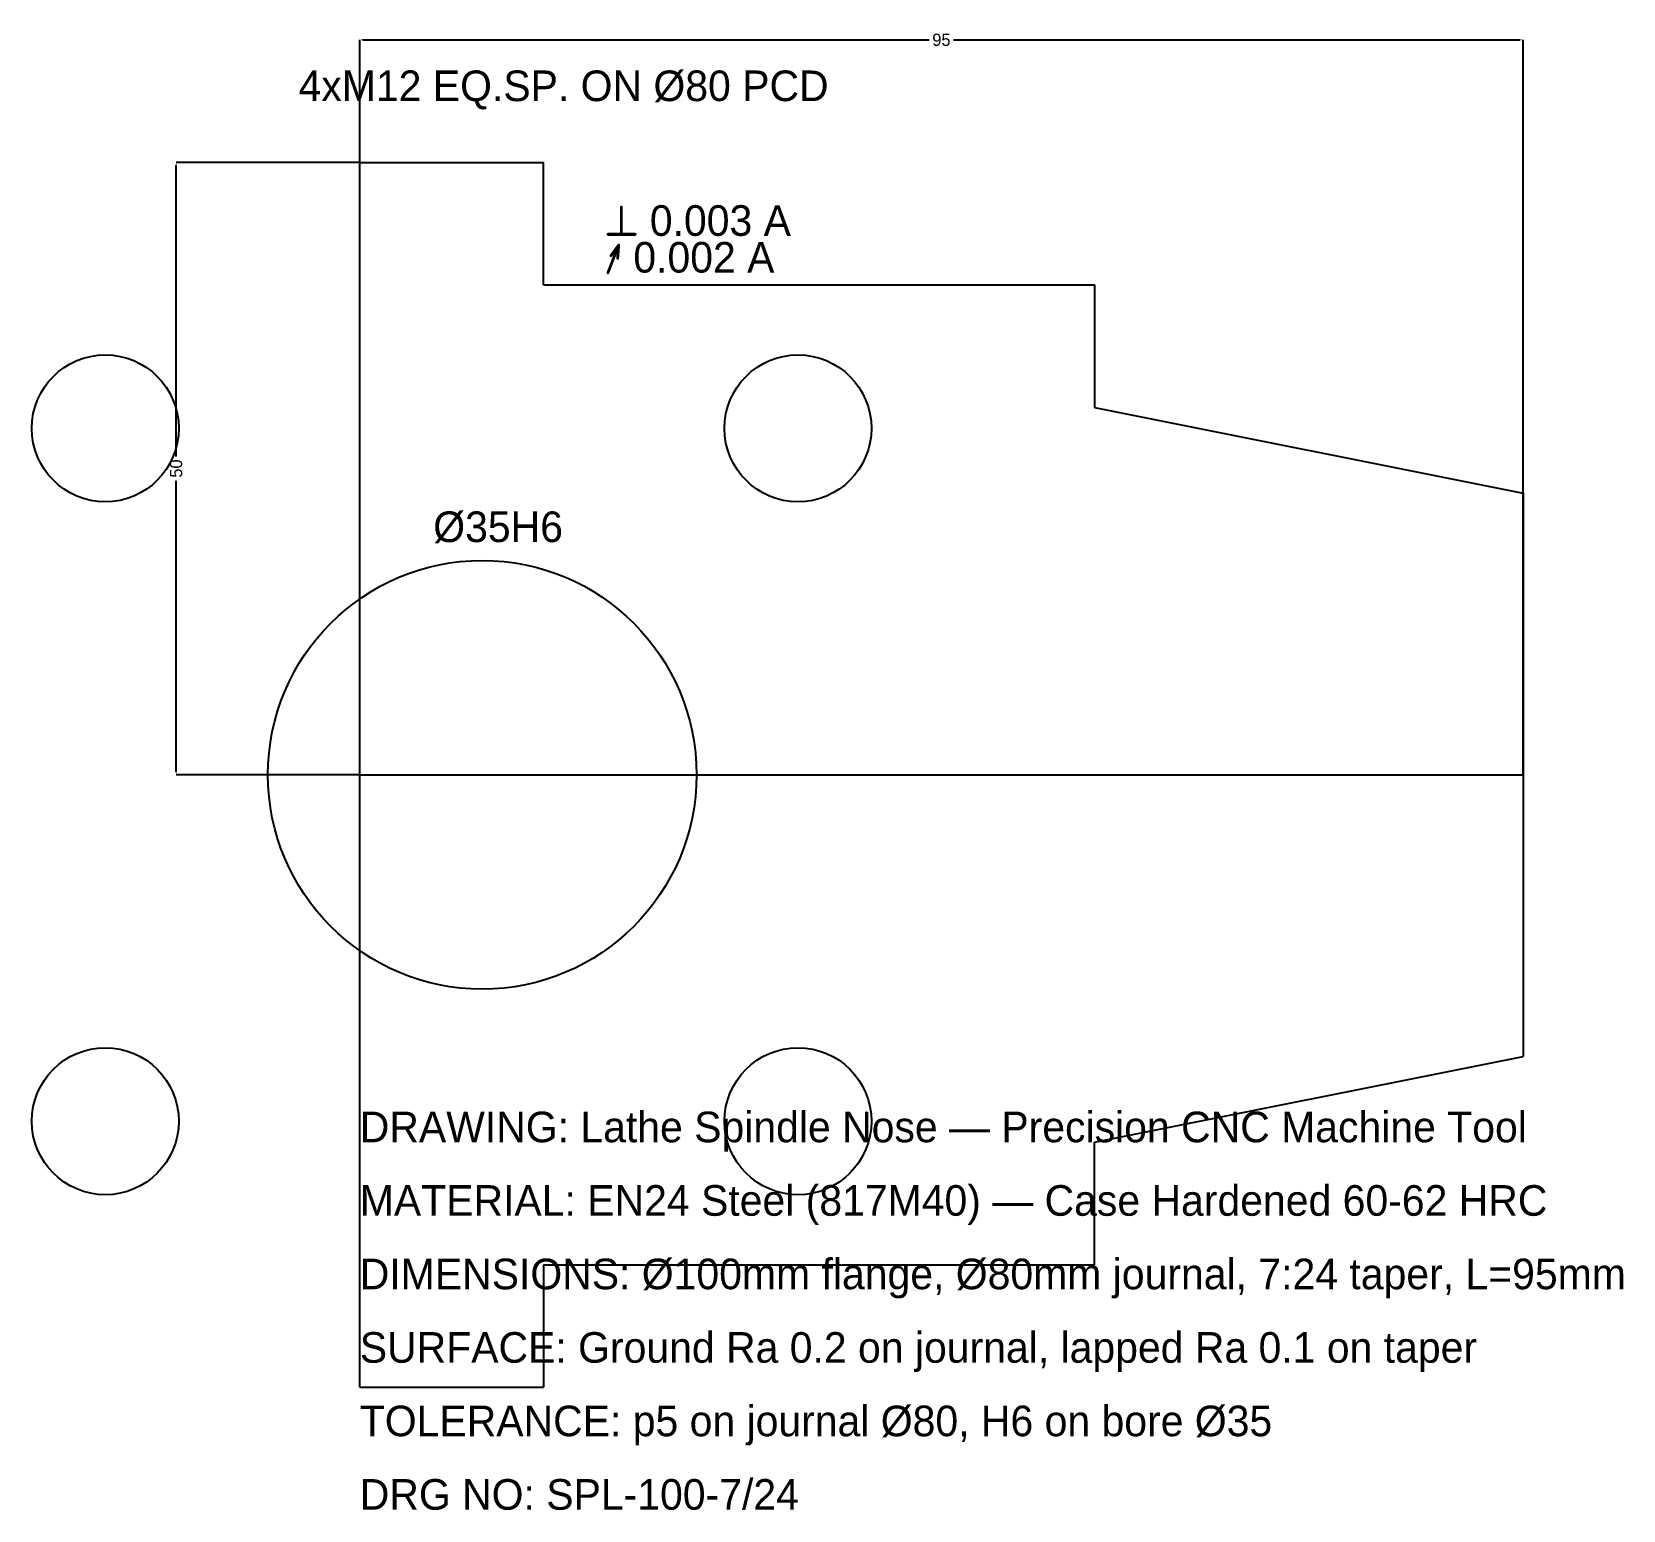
# Model space of a CAD drawing. Header units: metres. Extents: x -27 to 103, y -60 to 61.
import ezdxf

# ---------------------------------------------------------------- set-up
doc = ezdxf.new("R2010")
doc.units = ezdxf.units.M
doc.dimstyles.get("Standard").update_dxf_attribs({"dimtxt": 2.5, "dimasz": 2.5, "dimexe": 1.25, "dimexo": 0.625, "dimtad": 1, "dimcen": 2.5, "dimazin": 3, "dimtfac": 1, "dimtmove": 0, "dimatfit": 3})

# ---------------------------------------------------------------- blocks, each defined once
blk = doc.blocks.new('_CLOSEDFILLED')
at = {"color": 0, "linetype": 'BYBLOCK'}
blk.add_solid([(-1, 0.16), (0, 0), (-1, -0.16)], dxfattribs=at)
blk = doc.blocks.new('*D1')
for p, q in [((0, 0), (0, 60)), ((0.25, 60), (46.5, 60)), ((48.5, 60), (94.75, 60)), ((95, 0), (95, 60))]:
    blk.add_line(p, q)
at = {"layer": 'Defpoints'}
for p in [(0, 60), (0, 0), (95, 0)]:
    blk.add_point(p, dxfattribs=at)
at = {"xscale": 0.25, "yscale": 0.25, "rotation": 180}
blk.add_blockref('_CLOSEDFILLED', (0, 60), dxfattribs=at)
at = {"xscale": 0.25, "yscale": 0.25}
blk.add_blockref('_CLOSEDFILLED', (95, 60), dxfattribs=at)
at = {"insert": (47.5, 60), "char_height": 1, "attachment_point": 5}
blk.add_mtext('95', dxfattribs=at)
blk = doc.blocks.new('*D2')
for p, q in [((0, 50), (-15, 50)), ((-15, 26), (-15, 49.75)), ((-15, 0.25), (-15, 24)), ((0, 0), (-15, 0))]:
    blk.add_line(p, q)
at = {"layer": 'Defpoints'}
for p in [(0, 50), (-15, 0), (0, 0)]:
    blk.add_point(p, dxfattribs=at)
at = {"xscale": 0.25, "yscale": 0.25}
for p, rotation in [((-15, 50), 90), ((-15, 0), 270)]:
    blk.add_blockref('_CLOSEDFILLED', p, dxfattribs=dict(at, rotation=rotation))
at = {"insert": (-15, 25), "char_height": 1, "attachment_point": 5, "rotation": 90}
blk.add_mtext('50', dxfattribs=at)

msp = doc.modelspace()

# ---------------------------------------------------------------- linework, layer by layer
for p, q in [((0, 50), (15, 50)), ((0, -50), (0, 50)), ((15, 40), (15, 50)), ((15, 40), (60, 40)), ((60, 40), (60, 30)), ((60, 30), (95, 23)), ((95, 23), (95, -23)), ((0, 0), (95, 0)), ((60, -30), (95, -23)), ((60, -40), (60, -30)), ((15, -40), (60, -40)), ((15, -40), (15, -50)), ((0, -50), (15, -50))]:
    msp.add_line(p, q)
for centre, radius in [((-20.784, 28.284), 6), ((35.784, 28.284), 6), ((10, 0), 17.5), ((-20.784, -28.284), 6), ((35.784, -28.284), 6)]:
    msp.add_circle(centre, radius)

# ---------------------------------------------------------------- texts
for s, p in [('4xM12 EQ.SP. ON Ø80 PCD', (-5, 55)), ('⊥ 0.003 A', (20, 44)), ('↗ 0.002 A', (20, 41)), ('Ø35H6', (6, 19)), ('DRAWING: Lathe Spindle Nose — Precision CNC Machine Tool', (0, -30)), ('MATERIAL: EN24 Steel (817M40) — Case Hardened 60-62 HRC', (0, -36)), ('DIMENSIONS: Ø100mm flange, Ø80mm journal, 7:24 taper, L=95mm', (0, -42)), ('SURFACE: Ground Ra 0.2 on journal, lapped Ra 0.1 on taper', (0, -48)), ('TOLERANCE: p5 on journal Ø80, H6 on bore Ø35', (0, -54)), ('DRG NO: SPL-100-7/24', (0, -60))]:
    msp.add_text(s, height=2.5).set_placement(p)

# ---------------------------------------------------------------- dimensions: what is measured, and where the dimension line sits
dim = msp.add_linear_dim(base=(0, 60), p1=(0, 0), p2=(95, 0), dimstyle='Standard')
dim.commit()
dim.dimension.update_dxf_attribs({"geometry": '*D1', "text_midpoint": (47.5, 60)})
dim = msp.add_linear_dim(base=(-15, 0), p1=(0, 0), p2=(0, 50), angle=90, dimstyle='Standard')
dim.commit()
dim.dimension.update_dxf_attribs({"geometry": '*D2', "text_midpoint": (-15, 25)})

doc.saveas('drawing.dxf')
